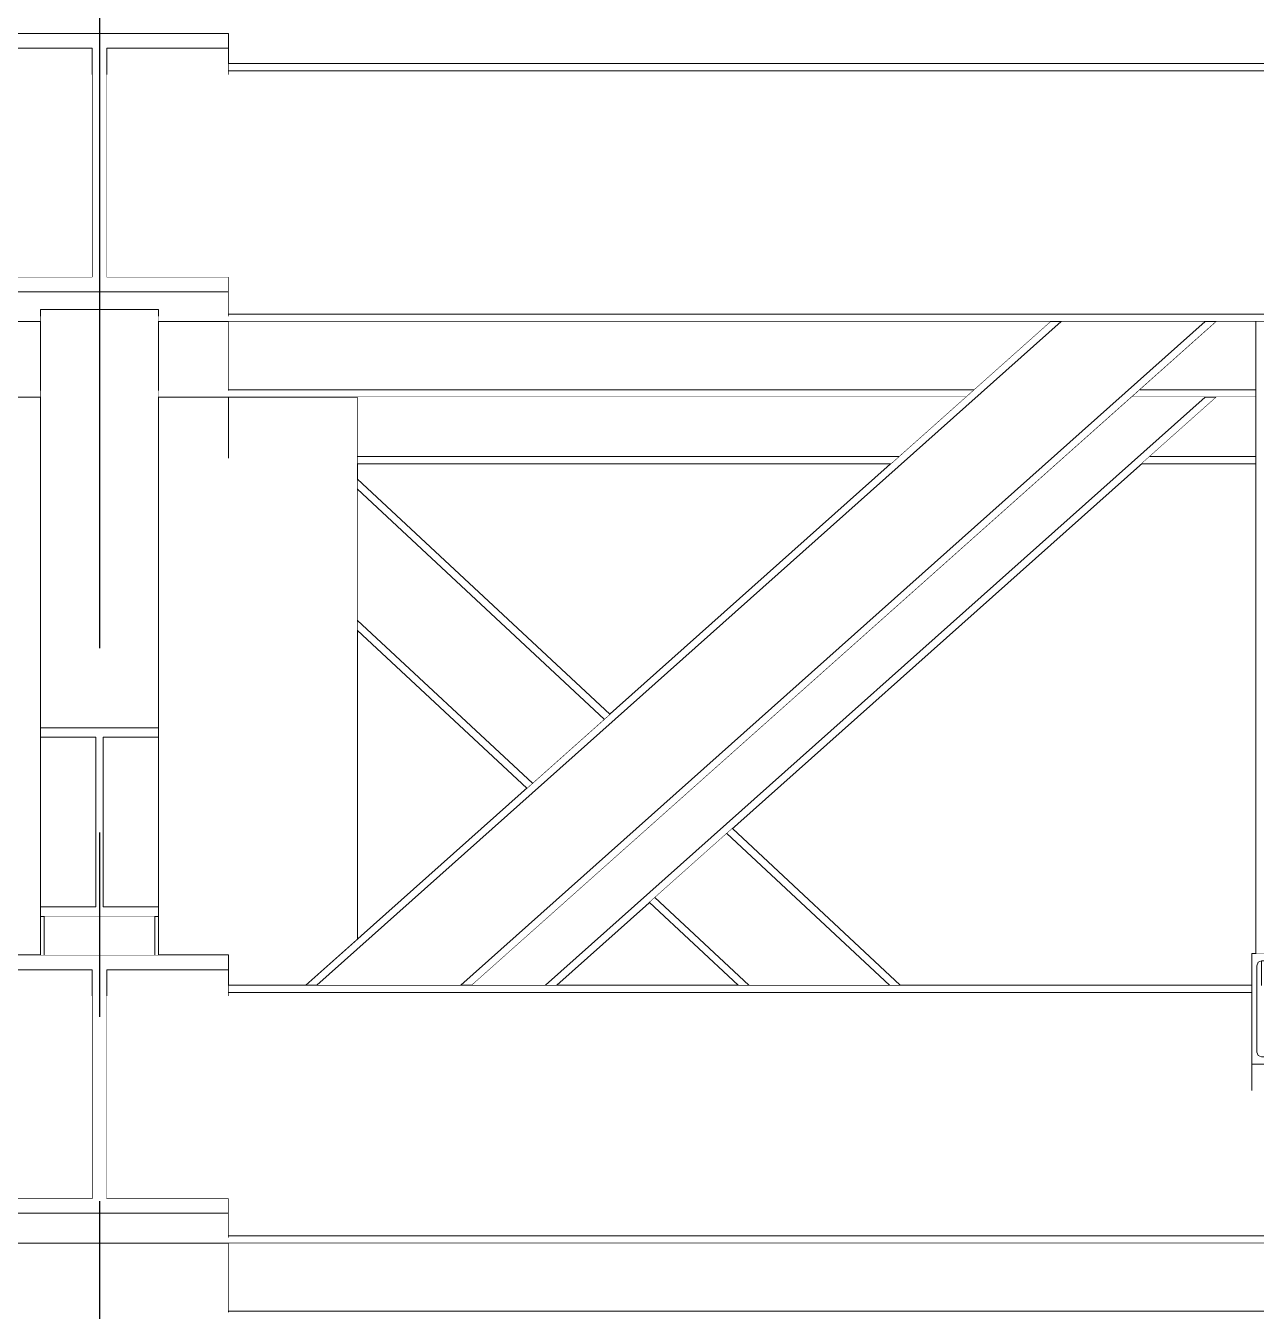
# Model space of a CAD drawing. Extents: x -18489 to 195597, y -1599 to 112111.
# Drawn here: x 8510 to 8676.8, y 28390.8 to 28565.2 of the extents above; entities that cross this region are included whole.
import ezdxf
from ezdxf.xclip import XClip

# ---------------------------------------------------------------- set-up
doc = ezdxf.new("R2010")
doc.units = 0
doc.header["$LTSCALE"] = 100
doc.header["$XCLIPFRAME"] = 2
doc.linetypes.add('188K-SM-07-F10-MECH-CR PIPE-Y2257103$0$X-S-FAB_SL ALL$0$COL-CEN-LIN', pattern=[3.25, 2.5, -0.25, 0.25, -0.25])
doc.linetypes.add('188K-SM-07-F10-MECH-CR PIPE-Y2257103$0$X-S-FAB_SL ALL$0$Wipeout_Contour', pattern=[1, 0, -1])
for name, color, linetype in [('188K-SM-07-F10-MECH-CR PIPE-Y2257103$0$X-S-FAB_SL ALL$0$ASP_1', 1, 'Continuous'), ('188K-SM-07-F10-MECH-CR PIPE-Y2257103$0$X-S-FAB_SL ALL$0$CCL', 15, '188K-SM-07-F10-MECH-CR PIPE-Y2257103$0$X-S-FAB_SL ALL$0$COL-CEN-LIN'), ('188K-SM-07-F10-MECH-CR PIPE-Y2257103$0$X-S-FAB_SL ALL$0$Hattch', 7, 'Continuous'), ('188K-SM-07-F10-MECH-CR PIPE-Y2257103$0$X-S-FAB_SL ALL$0$S-COL', 7, 'Continuous'), ('188K-SM-07-F10-MECH-CR PIPE-Y2257103$0$X-S-FAB_SL ALL$0$S-TRUSS', 7, 'Continuous')]:
    doc.layers.add(name, color=color, linetype=linetype)

# ---------------------------------------------------------------- blocks, each defined once
blk = doc.blocks.new('188K-SM-07-F10-MECH-CR PIPE-Y2257103$0$X-S-FAB_SL ALL$0$剖面元素_216_3', base_point=(23061.26, -8263.06))
at = {"color": 254, "linetype": '188K-SM-07-F10-MECH-CR PIPE-Y2257103$0$X-S-FAB_SL ALL$0$Wipeout_Contour', "lineweight": 0, "ltscale": 289344.483622}
blk.add_wipeout([(31546.26, -6079.02), (31546.26, -6152.52), (31553.29, -6158.78), (31563.76, -6158.78), (31563.76, -6154.69), (31573.26, -6154.69), (31573.26, -6087.3), (31563.76, -6087.3), (31563.76, -6079.02)], dxfattribs=at).dxf.layer = '188K-SM-07-F10-MECH-CR PIPE-Y2257103$0$X-S-FAB_SL ALL$0$Hattch'
at = {"color": 254, "linetype": '188K-SM-07-F10-MECH-CR PIPE-Y2257103$0$X-S-FAB_SL ALL$0$Wipeout_Contour', "lineweight": 0, "ltscale": 289706.397057}
blk.add_wipeout([(31589.26, -6087.3), (31589.26, -6154.69), (31598.76, -6154.69), (31598.76, -6158.78), (31609.24, -6158.78), (31616.26, -6152.52), (31616.26, -6079.02), (31598.76, -6079.02), (31598.76, -6087.3)], dxfattribs=at).dxf.layer = '188K-SM-07-F10-MECH-CR PIPE-Y2257103$0$X-S-FAB_SL ALL$0$Hattch'
at = {"layer": '188K-SM-07-F10-MECH-CR PIPE-Y2257103$0$X-S-FAB_SL ALL$0$S-COL', "color": 8, "lineweight": 0}
blk.add_line((31616.26, -6152.52), (31616.26, -6079.02), dxfattribs=at)
blk = doc.blocks.new('188K-SM-07-F10-MECH-CR PIPE-Y2257103$0$X-S-FAB_SL ALL$0$剖面元素_821_3', base_point=(23061.26, -8263.06))
at = {"layer": '188K-SM-07-F10-MECH-CR PIPE-Y2257103$0$X-S-FAB_SL ALL$0$S-TRUSS', "color": 3, "lineweight": 0}
for p, q in [((31598.76, -6029.71), (31563.76, -6029.71)), ((31580.26, -6062.73), (31563.76, -6062.73)), ((31598.76, -6062.73), (31582.26, -6062.73)), ((31598.76, -6154.69), (31563.76, -6154.69)), ((31580.26, -6187.71), (31563.76, -6187.71)), ((31598.76, -6187.71), (31582.26, -6187.71))]:
    blk.add_line(p, q, dxfattribs=at)
at = {"color": 254, "linetype": '188K-SM-07-F10-MECH-CR PIPE-Y2257103$0$X-S-FAB_SL ALL$0$Wipeout_Contour', "lineweight": 0, "ltscale": 128573.412101}
blk.add_wipeout([(31563.76, -6031.71), (31563.76, -6035.28), (31580.26, -6035.28), (31580.26, -6031.71)], dxfattribs=at).dxf.layer = '188K-SM-07-F10-MECH-CR PIPE-Y2257103$0$X-S-FAB_SL ALL$0$Hattch'
at = {"color": 254, "linetype": '188K-SM-07-F10-MECH-CR PIPE-Y2257103$0$X-S-FAB_SL ALL$0$Wipeout_Contour', "lineweight": 0, "ltscale": 128646.097531}
blk.add_wipeout([(31582.26, -6031.71), (31582.26, -6035.28), (31598.76, -6035.28), (31598.76, -6031.71)], dxfattribs=at).dxf.layer = '188K-SM-07-F10-MECH-CR PIPE-Y2257103$0$X-S-FAB_SL ALL$0$Hattch'
at = {"color": 254, "linetype": '188K-SM-07-F10-MECH-CR PIPE-Y2257103$0$X-S-FAB_SL ALL$0$Wipeout_Contour', "lineweight": 0, "ltscale": 128589.768283}
blk.add_wipeout([(31573.26, -6068.78), (31563.76, -6068.78), (31563.76, -6078.15), (31573.26, -6078.15)], dxfattribs=at).dxf.layer = '188K-SM-07-F10-MECH-CR PIPE-Y2257103$0$X-S-FAB_SL ALL$0$Hattch'
at = {"color": 254, "linetype": '188K-SM-07-F10-MECH-CR PIPE-Y2257103$0$X-S-FAB_SL ALL$0$Wipeout_Contour', "lineweight": 0, "ltscale": 128597.101454}
blk.add_wipeout([(31563.76, -6087.3), (31573.26, -6087.3), (31573.26, -6079.02), (31563.76, -6079.02)], dxfattribs=at).dxf.layer = '188K-SM-07-F10-MECH-CR PIPE-Y2257103$0$X-S-FAB_SL ALL$0$Hattch'
at = {"color": 254, "linetype": '188K-SM-07-F10-MECH-CR PIPE-Y2257103$0$X-S-FAB_SL ALL$0$Wipeout_Contour', "lineweight": 0, "ltscale": 128697.260315}
blk.add_wipeout([(31598.76, -6079.02), (31589.26, -6079.02), (31589.26, -6087.3), (31598.76, -6087.3)], dxfattribs=at).dxf.layer = '188K-SM-07-F10-MECH-CR PIPE-Y2257103$0$X-S-FAB_SL ALL$0$Hattch'
at = {"color": 254, "linetype": '188K-SM-07-F10-MECH-CR PIPE-Y2257103$0$X-S-FAB_SL ALL$0$Wipeout_Contour', "lineweight": 0, "ltscale": 128668.18678}
blk.add_wipeout([(31580.26, -6156.69), (31563.76, -6156.69), (31563.76, -6160.26), (31580.26, -6160.26)], dxfattribs=at).dxf.layer = '188K-SM-07-F10-MECH-CR PIPE-Y2257103$0$X-S-FAB_SL ALL$0$Hattch'
at = {"color": 254, "linetype": '188K-SM-07-F10-MECH-CR PIPE-Y2257103$0$X-S-FAB_SL ALL$0$Wipeout_Contour', "lineweight": 0, "ltscale": 128740.818699}
blk.add_wipeout([(31582.26, -6156.69), (31582.26, -6160.26), (31598.76, -6160.26), (31598.76, -6156.69)], dxfattribs=at).dxf.layer = '188K-SM-07-F10-MECH-CR PIPE-Y2257103$0$X-S-FAB_SL ALL$0$Hattch'
at = {"color": 254, "linetype": '188K-SM-07-F10-MECH-CR PIPE-Y2257103$0$X-S-FAB_SL ALL$0$Wipeout_Contour', "lineweight": 0, "ltscale": 128735.205385}
blk.add_wipeout([(31563.76, -6193.78), (31563.76, -6203.12), (31598.76, -6203.12), (31598.76, -6193.78)], dxfattribs=at).dxf.layer = '188K-SM-07-F10-MECH-CR PIPE-Y2257103$0$X-S-FAB_SL ALL$0$Hattch'
at = {"layer": '188K-SM-07-F10-MECH-CR PIPE-Y2257103$0$X-S-FAB_SL ALL$0$S-TRUSS', "color": 3, "lineweight": 0}
for p, q in [((31598.76, -6029.71), (31598.76, -6031.71)), ((31580.26, -6031.71), (31563.76, -6031.71)), ((31580.26, -6031.71), (31580.26, -6062.73)), ((31582.26, -6031.71), (31582.26, -6062.73)), ((31598.76, -6031.71), (31582.26, -6031.71)), ((31598.76, -6154.69), (31598.76, -6156.69)), ((31580.26, -6156.69), (31563.76, -6156.69)), ((31580.26, -6156.69), (31580.26, -6187.71)), ((31582.26, -6156.69), (31582.26, -6187.71)), ((31598.76, -6156.69), (31582.26, -6156.69))]:
    blk.add_line(p, q, dxfattribs=at)
at = {"layer": '188K-SM-07-F10-MECH-CR PIPE-Y2257103$0$X-S-FAB_SL ALL$0$S-TRUSS', "color": 8, "lineweight": 0}
for p, q in [((31598.76, -6031.71), (31598.76, -6035.28)), ((31598.76, -6079.02), (31598.76, -6087.3)), ((31598.76, -6156.69), (31598.76, -6160.26))]:
    blk.add_line(p, q, dxfattribs=at)
at = {"color": 254, "linetype": '188K-SM-07-F10-MECH-CR PIPE-Y2257103$0$X-S-FAB_SL ALL$0$Wipeout_Contour', "lineweight": 0, "ltscale": 257270.201414}
blk.add_wipeout([(31563.76, -6064.73), (31563.76, -6068.07), (31573.26, -6068.07), (31573.26, -6067.12), (31589.26, -6067.12), (31589.26, -6068.07), (31598.76, -6068.07), (31598.76, -6064.73)], dxfattribs=at).dxf.layer = '188K-SM-07-F10-MECH-CR PIPE-Y2257103$0$X-S-FAB_SL ALL$0$Hattch'
at = {"color": 254, "linetype": '188K-SM-07-F10-MECH-CR PIPE-Y2257103$0$X-S-FAB_SL ALL$0$Wipeout_Contour', "lineweight": 0, "ltscale": 128729.756879}
blk.add_wipeout([(31563.76, -6189.71), (31563.76, -6193.05), (31598.76, -6193.05), (31598.76, -6189.71)], dxfattribs=at).dxf.layer = '188K-SM-07-F10-MECH-CR PIPE-Y2257103$0$X-S-FAB_SL ALL$0$Hattch'
at = {"layer": '188K-SM-07-F10-MECH-CR PIPE-Y2257103$0$X-S-FAB_SL ALL$0$S-TRUSS', "color": 3, "lineweight": 0}
for p, q in [((31598.76, -6062.73), (31598.76, -6064.73)), ((31598.76, -6064.73), (31563.76, -6064.73)), ((31598.76, -6187.71), (31598.76, -6189.71)), ((31598.76, -6189.71), (31563.76, -6189.71))]:
    blk.add_line(p, q, dxfattribs=at)
at = {"layer": '188K-SM-07-F10-MECH-CR PIPE-Y2257103$0$X-S-FAB_SL ALL$0$S-TRUSS', "color": 8, "lineweight": 0}
for p, q in [((31598.76, -6189.71), (31598.76, -6193.05)), ((31598.76, -6193.78), (31598.76, -6203.12))]:
    blk.add_line(p, q, dxfattribs=at)
at = {"color": 254, "linetype": '188K-SM-07-F10-MECH-CR PIPE-Y2257103$0$X-S-FAB_SL ALL$0$Wipeout_Contour', "lineweight": 0, "ltscale": 128689.932854}
blk.add_wipeout([(31589.26, -6078.15), (31598.76, -6078.15), (31598.76, -6068.78), (31589.26, -6068.78)], dxfattribs=at).dxf.layer = '188K-SM-07-F10-MECH-CR PIPE-Y2257103$0$X-S-FAB_SL ALL$0$Hattch'
at = {"layer": '188K-SM-07-F10-MECH-CR PIPE-Y2257103$0$X-S-FAB_SL ALL$0$S-TRUSS', "color": 8, "lineweight": 0}
for p, q in [((31598.76, -6064.73), (31598.76, -6068.07)), ((31598.76, -6068.78), (31598.76, -6078.15))]:
    blk.add_line(p, q, dxfattribs=at)
blk = doc.blocks.new('188K-SM-07-F10-MECH-CR PIPE-Y2257103$0$X-S-FAB_SL ALL$0$剖面元素_822_3', base_point=(23061.26, -8263.06))
at = {"color": 254, "linetype": '188K-SM-07-F10-MECH-CR PIPE-Y2257103$0$X-S-FAB_SL ALL$0$Wipeout_Contour', "lineweight": 0, "ltscale": 128670.298567}
blk.add_wipeout([(31589.26, -6103.41), (31573.26, -6103.41), (31573.26, -6123.86), (31589.26, -6123.86)], dxfattribs=at).dxf.layer = '188K-SM-07-F10-MECH-CR PIPE-Y2257103$0$X-S-FAB_SL ALL$0$Hattch'
at = {"color": 254, "linetype": '188K-SM-07-F10-MECH-CR PIPE-Y2257103$0$X-S-FAB_SL ALL$0$Wipeout_Contour', "lineweight": 0, "ltscale": 128671.149698}
blk.add_wipeout([(31573.26, -6125.14), (31573.26, -6148.18), (31580.76, -6148.18), (31580.76, -6125.14)], dxfattribs=at).dxf.layer = '188K-SM-07-F10-MECH-CR PIPE-Y2257103$0$X-S-FAB_SL ALL$0$Hattch'
at = {"color": 254, "linetype": '188K-SM-07-F10-MECH-CR PIPE-Y2257103$0$X-S-FAB_SL ALL$0$Wipeout_Contour', "lineweight": 0, "ltscale": 128704.525438}
blk.add_wipeout([(31581.76, -6125.14), (31581.76, -6148.18), (31589.26, -6148.18), (31589.26, -6125.14)], dxfattribs=at).dxf.layer = '188K-SM-07-F10-MECH-CR PIPE-Y2257103$0$X-S-FAB_SL ALL$0$Hattch'
at = {"color": 254, "linetype": '188K-SM-07-F10-MECH-CR PIPE-Y2257103$0$X-S-FAB_SL ALL$0$Wipeout_Contour', "lineweight": 0, "ltscale": 128669.176658}
blk.add_wipeout([(31573.26, -6154.69), (31573.76, -6154.69), (31573.76, -6149.46), (31573.26, -6149.46)], dxfattribs=at).dxf.layer = '188K-SM-07-F10-MECH-CR PIPE-Y2257103$0$X-S-FAB_SL ALL$0$Hattch'
at = {"color": 254, "linetype": '188K-SM-07-F10-MECH-CR PIPE-Y2257103$0$X-S-FAB_SL ALL$0$Wipeout_Contour', "lineweight": 0, "ltscale": 128730.032738}
blk.add_wipeout([(31588.76, -6149.46), (31588.76, -6154.69), (31589.26, -6154.69), (31589.26, -6149.46)], dxfattribs=at).dxf.layer = '188K-SM-07-F10-MECH-CR PIPE-Y2257103$0$X-S-FAB_SL ALL$0$Hattch'
at = {"layer": '188K-SM-07-F10-MECH-CR PIPE-Y2257103$0$X-S-FAB_SL ALL$0$S-TRUSS', "color": 3, "lineweight": 0}
for p, q in [((31573.26, -6123.86), (31573.26, -6125.14)), ((31589.26, -6123.86), (31573.26, -6123.86)), ((31580.76, -6125.14), (31573.26, -6125.14)), ((31580.76, -6125.14), (31580.76, -6148.18)), ((31581.76, -6125.14), (31581.76, -6148.18)), ((31589.26, -6125.14), (31581.76, -6125.14)), ((31589.26, -6123.86), (31589.26, -6125.14)), ((31573.26, -6148.18), (31573.26, -6149.46)), ((31580.76, -6148.18), (31573.26, -6148.18)), ((31589.26, -6148.18), (31581.76, -6148.18)), ((31589.26, -6148.18), (31589.26, -6149.46)), ((31589.26, -6149.46), (31573.26, -6149.46))]:
    blk.add_line(p, q, dxfattribs=at)
at = {"layer": '188K-SM-07-F10-MECH-CR PIPE-Y2257103$0$X-S-FAB_SL ALL$0$S-TRUSS', "color": 8, "lineweight": 0}
for p, q in [((31573.26, -6148.18), (31573.26, -6125.14)), ((31589.26, -6148.18), (31589.26, -6125.14)), ((31573.26, -6149.46), (31573.26, -6154.69)), ((31589.26, -6149.46), (31589.26, -6154.69))]:
    blk.add_line(p, q, dxfattribs=at)
at = {"color": 254, "linetype": '188K-SM-07-F10-MECH-CR PIPE-Y2257103$0$X-S-FAB_SL ALL$0$Wipeout_Contour', "lineweight": 0, "ltscale": 128648.790601}
blk.add_wipeout([(31573.26, -6067.12), (31573.26, -6103.41), (31589.26, -6103.41), (31589.26, -6067.12)], dxfattribs=at).dxf.layer = '188K-SM-07-F10-MECH-CR PIPE-Y2257103$0$X-S-FAB_SL ALL$0$Hattch'
at = {"layer": '188K-SM-07-F10-MECH-CR PIPE-Y2257103$0$X-S-FAB_SL ALL$0$S-TRUSS', "color": 8, "lineweight": 0}
for p, q in [((31589.26, -6067.12), (31573.26, -6067.12)), ((31573.26, -6103.41), (31573.26, -6067.12)), ((31589.26, -6103.41), (31589.26, -6067.12)), ((31573.26, -6123.86), (31573.26, -6103.41)), ((31589.26, -6123.86), (31589.26, -6103.41))]:
    blk.add_line(p, q, dxfattribs=at)
blk = doc.blocks.new('188K-SM-07-F10-MECH-CR PIPE-Y2257103$0$X-S-FAB_SL ALL$0$剖面元素_913_3', base_point=(23061.26, -8263.06))
at = {"color": 254, "linetype": '188K-SM-07-F10-MECH-CR PIPE-Y2257103$0$X-S-FAB_SL ALL$0$Wipeout_Contour', "lineweight": 0, "ltscale": 259714.797964}
blk.add_wipeout([(31598.76, -6033.78), (31598.76, -6034.78), (32001.01, -6034.78), (32001.01, -6034.09), (32000.93, -6033.88), (32000.71, -6033.79), (31995.06, -6033.79), (31995.06, -6033.78)], dxfattribs=at).dxf.layer = '188K-SM-07-F10-MECH-CR PIPE-Y2257103$0$X-S-FAB_SL ALL$0$Hattch'
at = {"color": 254, "linetype": '188K-SM-07-F10-MECH-CR PIPE-Y2257103$0$X-S-FAB_SL ALL$0$Wipeout_Contour', "lineweight": 0, "ltscale": 260760.8368}
blk.add_wipeout([(31581.26, -6193.78), (32421.26, -6193.78), (32421.26, -6193.05), (32403.76, -6193.05), (32403.76, -6192.78), (31598.76, -6192.78), (31598.76, -6193.05), (31581.26, -6193.05)], dxfattribs=at).dxf.layer = '188K-SM-07-F10-MECH-CR PIPE-Y2257103$0$X-S-FAB_SL ALL$0$Hattch'
at = {"layer": '188K-SM-07-F10-MECH-CR PIPE-Y2257103$0$X-S-FAB_SL ALL$0$S-TRUSS', "color": 8, "lineweight": 0}
for p, q in [((31995.06, -6033.78), (31598.76, -6033.78)), ((31581.26, -6193.78), (32421.26, -6193.78))]:
    blk.add_line(p, q, dxfattribs=at)
at = {"color": 254, "linetype": '188K-SM-07-F10-MECH-CR PIPE-Y2257103$0$X-S-FAB_SL ALL$0$Wipeout_Contour', "lineweight": 0, "ltscale": 781638.317858}
blk.add_wipeout([(31582.26, -6035.28), (31582.26, -6062.73), (31598.76, -6062.73), (31598.76, -6067.78), (32403.76, -6067.78), (32403.76, -6062.73), (32420.26, -6062.73), (32420.26, -6035.28), (32403.76, -6035.28), (32403.76, -6034.78), (32001.51, -6034.78), (32001.51, -6053.35), (32001.6, -6053.56), (32001.81, -6053.65), (32007.46, -6053.65), (32007.46, -6058.04), (31995.06, -6058.04), (31995.06, -6053.65), (32000.71, -6053.65), (32000.93, -6053.56), (32001.01, -6053.35), (32001.01, -6034.78), (31598.76, -6034.78), (31598.76, -6035.28)], dxfattribs=at).dxf.layer = '188K-SM-07-F10-MECH-CR PIPE-Y2257103$0$X-S-FAB_SL ALL$0$Hattch'
at = {"color": 254, "linetype": '188K-SM-07-F10-MECH-CR PIPE-Y2257103$0$X-S-FAB_SL ALL$0$Wipeout_Contour', "lineweight": 0, "ltscale": 1042893.636331087}
blk.add_wipeout([(31582.26, -6160.26), (31582.26, -6187.71), (31598.76, -6187.71), (31598.76, -6192.78), (32403.76, -6192.78), (32403.76, -6187.71), (32420.26, -6187.71), (32420.26, -6160.26), (32403.76, -6160.26), (32403.76, -6159.78), (32258.16, -6159.78), (32258.16, -6167.85), (32258.35, -6168.31), (32258.81, -6168.5), (32264.36, -6168.5), (32264.82, -6168.69), (32265.01, -6169.15), (32265.01, -6173.08), (32257.51, -6173.08), (32257.51, -6159.78), (31738.16, -6159.78), (31738.16, -6167.85), (31738.35, -6168.31), (31738.81, -6168.5), (31744.36, -6168.5), (31744.82, -6168.69), (31745.01, -6169.15), (31745.01, -6173.08), (31737.51, -6173.08), (31737.51, -6159.78), (31598.76, -6159.78), (31598.76, -6160.26)], dxfattribs=at).dxf.layer = '188K-SM-07-F10-MECH-CR PIPE-Y2257103$0$X-S-FAB_SL ALL$0$Hattch'
at = {"layer": '188K-SM-07-F10-MECH-CR PIPE-Y2257103$0$X-S-FAB_SL ALL$0$S-TRUSS', "color": 8, "lineweight": 0}
for p, q in [((32001.01, -6034.78), (31598.76, -6034.78)), ((31598.76, -6192.78), (32403.76, -6192.78))]:
    blk.add_line(p, q, dxfattribs=at)
at = {"color": 254, "linetype": '188K-SM-07-F10-MECH-CR PIPE-Y2257103$0$X-S-FAB_SL ALL$0$Wipeout_Contour', "lineweight": 0, "ltscale": 260572.674094}
blk.add_wipeout([(31589.26, -6068.78), (32413.26, -6068.78), (32413.26, -6068.07), (32403.76, -6068.07), (32403.76, -6067.78), (31598.76, -6067.78), (31598.76, -6068.07), (31589.26, -6068.07)], dxfattribs=at).dxf.layer = '188K-SM-07-F10-MECH-CR PIPE-Y2257103$0$X-S-FAB_SL ALL$0$Hattch'
at = {"color": 254, "linetype": '188K-SM-07-F10-MECH-CR PIPE-Y2257103$0$X-S-FAB_SL ALL$0$Wipeout_Contour', "lineweight": 0, "ltscale": 129046.220179}
blk.add_wipeout([(31598.76, -6158.78), (31598.76, -6159.78), (31737.51, -6159.78), (31737.51, -6158.78)], dxfattribs=at).dxf.layer = '188K-SM-07-F10-MECH-CR PIPE-Y2257103$0$X-S-FAB_SL ALL$0$Hattch'
at = {"layer": '188K-SM-07-F10-MECH-CR PIPE-Y2257103$0$X-S-FAB_SL ALL$0$S-TRUSS', "color": 8, "lineweight": 0}
for p, q in [((32403.76, -6067.78), (31598.76, -6067.78)), ((31710.15, -6068.78), (31589.26, -6068.78)), ((31731.18, -6068.78), (31711.65, -6068.78)), ((32269.84, -6068.78), (31732.69, -6068.78)), ((31598.76, -6158.78), (31609.24, -6158.78)), ((31598.76, -6159.78), (31737.51, -6159.78)), ((31610.74, -6158.78), (31630.27, -6158.78)), ((31631.77, -6158.78), (31737.51, -6158.78))]:
    blk.add_line(p, q, dxfattribs=at)
blk = doc.blocks.new('188K-SM-07-F10-MECH-CR PIPE-Y2257103$0$X-S-FAB_SL ALL$0$剖面元素_915_3', base_point=(23061.26, -8263.06))
at = {"color": 254, "linetype": '188K-SM-07-F10-MECH-CR PIPE-Y2257103$0$X-S-FAB_SL ALL$0$Wipeout_Contour', "lineweight": 0, "ltscale": 128981.550376}
blk.add_wipeout([(31710.15, -6068.78), (31609.24, -6158.78), (31610.74, -6158.78), (31711.65, -6068.78)], dxfattribs=at).dxf.layer = '188K-SM-07-F10-MECH-CR PIPE-Y2257103$0$X-S-FAB_SL ALL$0$Hattch'
at = {"color": 254, "linetype": '188K-SM-07-F10-MECH-CR PIPE-Y2257103$0$X-S-FAB_SL ALL$0$Wipeout_Contour', "lineweight": 0, "ltscale": 129064.158742}
blk.add_wipeout([(31731.18, -6068.78), (31630.27, -6158.78), (31631.77, -6158.78), (31732.69, -6068.78)], dxfattribs=at).dxf.layer = '188K-SM-07-F10-MECH-CR PIPE-Y2257103$0$X-S-FAB_SL ALL$0$Hattch'
at = {"color": 254, "linetype": '188K-SM-07-F10-MECH-CR PIPE-Y2257103$0$X-S-FAB_SL ALL$0$Wipeout_Contour', "lineweight": 0, "ltscale": 129022.854705}
blk.add_wipeout([(31711.65, -6068.78), (31610.74, -6158.78), (31630.27, -6158.78), (31731.18, -6068.78)], dxfattribs=at).dxf.layer = '188K-SM-07-F10-MECH-CR PIPE-Y2257103$0$X-S-FAB_SL ALL$0$Hattch'
at = {"layer": '188K-SM-07-F10-MECH-CR PIPE-Y2257103$0$X-S-FAB_SL ALL$0$S-TRUSS', "color": 8, "lineweight": 0}
for p, q in [((31609.24, -6158.78), (31710.15, -6068.78)), ((31610.74, -6158.78), (31711.65, -6068.78)), ((31630.27, -6158.78), (31731.18, -6068.78)), ((31631.77, -6158.78), (31732.69, -6068.78)), ((31710.15, -6068.78), (31711.65, -6068.78)), ((31731.18, -6068.78), (31732.69, -6068.78)), ((31609.24, -6158.78), (31610.74, -6158.78)), ((31630.27, -6158.78), (31631.77, -6158.78))]:
    blk.add_line(p, q, dxfattribs=at)
blk = doc.blocks.new('188K-SM-07-F10-MECH-CR PIPE-Y2257103$0$X-S-FAB_SL ALL$0$剖面元素_916_3', base_point=(23061.26, -8263.06))
at = {"color": 254, "linetype": '188K-SM-07-F10-MECH-CR PIPE-Y2257103$0$X-S-FAB_SL ALL$0$Wipeout_Contour', "lineweight": 0, "ltscale": 128917.243876}
blk.add_wipeout([(31598.76, -6068.78), (31598.76, -6078.02), (31699.79, -6078.02), (31710.15, -6068.78)], dxfattribs=at).dxf.layer = '188K-SM-07-F10-MECH-CR PIPE-Y2257103$0$X-S-FAB_SL ALL$0$Hattch'
at = {"color": 254, "linetype": '188K-SM-07-F10-MECH-CR PIPE-Y2257103$0$X-S-FAB_SL ALL$0$Wipeout_Contour', "lineweight": 0, "ltscale": 129234.286137}
blk.add_wipeout([(31722.33, -6078.02), (31738.01, -6078.02), (31738.01, -6068.78), (31732.69, -6068.78)], dxfattribs=at).dxf.layer = '188K-SM-07-F10-MECH-CR PIPE-Y2257103$0$X-S-FAB_SL ALL$0$Hattch'
at = {"color": 254, "linetype": '188K-SM-07-F10-MECH-CR PIPE-Y2257103$0$X-S-FAB_SL ALL$0$Wipeout_Contour', "lineweight": 0, "ltscale": 163375.066688}
blk.add_wipeout([(31598.76, -6193.78), (31598.76, -6203.02), (32403.76, -6203.02), (32403.76, -6197.48), (32403.76, -6193.78)], dxfattribs=at).dxf.layer = '188K-SM-07-F10-MECH-CR PIPE-Y2257103$0$X-S-FAB_SL ALL$0$Hattch'
at = {"layer": '188K-SM-07-F10-MECH-CR PIPE-Y2257103$0$X-S-FAB_SL ALL$0$S-TRUSS', "color": 8, "lineweight": 0}
blk.add_line((31598.76, -6203.02), (32403.76, -6203.02), dxfattribs=at)
at = {"color": 254, "linetype": '188K-SM-07-F10-MECH-CR PIPE-Y2257103$0$X-S-FAB_SL ALL$0$Wipeout_Contour', "lineweight": 0, "ltscale": 193247.823723}
blk.add_wipeout([(31589.26, -6078.15), (31589.26, -6079.02), (31698.67, -6079.02), (31699.79, -6078.02), (31598.76, -6078.02), (31598.76, -6078.15)], dxfattribs=at).dxf.layer = '188K-SM-07-F10-MECH-CR PIPE-Y2257103$0$X-S-FAB_SL ALL$0$Hattch'
at = {"color": 254, "linetype": '188K-SM-07-F10-MECH-CR PIPE-Y2257103$0$X-S-FAB_SL ALL$0$Wipeout_Contour', "lineweight": 0, "ltscale": 129227.443506}
blk.add_wipeout([(31721.21, -6079.02), (31738.01, -6079.02), (31738.01, -6078.02), (31722.33, -6078.02)], dxfattribs=at).dxf.layer = '188K-SM-07-F10-MECH-CR PIPE-Y2257103$0$X-S-FAB_SL ALL$0$Hattch'
at = {"layer": '188K-SM-07-F10-MECH-CR PIPE-Y2257103$0$X-S-FAB_SL ALL$0$S-TRUSS', "color": 8, "lineweight": 0}
for p, q in [((31699.79, -6078.02), (31598.76, -6078.02)), ((31738.01, -6078.02), (31722.33, -6078.02)), ((31698.67, -6079.02), (31589.26, -6079.02)), ((31731.18, -6079.02), (31721.21, -6079.02)), ((31738.01, -6079.02), (31732.69, -6079.02))]:
    blk.add_line(p, q, dxfattribs=at)
blk = doc.blocks.new('188K-SM-07-F10-MECH-CR PIPE-Y2257103$0$X-S-FAB_SL ALL$0$剖面元素_918_3', base_point=(23061.26, -8263.06))
at = {"color": 254, "linetype": '188K-SM-07-F10-MECH-CR PIPE-Y2257103$0$X-S-FAB_SL ALL$0$Wipeout_Contour', "lineweight": 0, "ltscale": 129090.545897}
blk.add_wipeout([(31731.18, -6079.02), (31641.75, -6158.78), (31643.25, -6158.78), (31732.69, -6079.02)], dxfattribs=at).dxf.layer = '188K-SM-07-F10-MECH-CR PIPE-Y2257103$0$X-S-FAB_SL ALL$0$Hattch'
at = {"color": 254, "linetype": '188K-SM-07-F10-MECH-CR PIPE-Y2257103$0$X-S-FAB_SL ALL$0$Wipeout_Contour', "lineweight": 0, "ltscale": 129068.002206}
blk.add_wipeout([(31721.21, -6079.02), (31631.77, -6158.78), (31641.75, -6158.78), (31731.18, -6079.02)], dxfattribs=at).dxf.layer = '188K-SM-07-F10-MECH-CR PIPE-Y2257103$0$X-S-FAB_SL ALL$0$Hattch'
at = {"layer": '188K-SM-07-F10-MECH-CR PIPE-Y2257103$0$X-S-FAB_SL ALL$0$S-TRUSS', "color": 8, "lineweight": 0}
for p, q in [((31641.75, -6158.78), (31731.18, -6079.02)), ((31643.25, -6158.78), (31732.69, -6079.02)), ((31731.18, -6079.02), (31732.69, -6079.02))]:
    blk.add_line(p, q, dxfattribs=at)
blk = doc.blocks.new('188K-SM-07-F10-MECH-CR PIPE-Y2257103$0$X-S-FAB_SL ALL$0$剖面元素_919_3', base_point=(23061.26, -8263.06))
at = {"color": 254, "linetype": '188K-SM-07-F10-MECH-CR PIPE-Y2257103$0$X-S-FAB_SL ALL$0$Wipeout_Contour', "lineweight": 0, "ltscale": 761838.558871}
blk.add_wipeout([(30742.26, -6035.28), (30742.26, -6062.73), (30758.76, -6062.73), (30758.76, -6067.78), (31563.76, -6067.78), (31563.76, -6062.73), (31580.26, -6062.73), (31580.26, -6035.28), (31563.76, -6035.28), (31563.76, -6034.78), (31161.51, -6034.78), (31161.51, -6053.35), (31161.6, -6053.56), (31161.81, -6053.65), (31167.46, -6053.65), (31167.46, -6058.04), (31155.06, -6058.04), (31155.06, -6053.65), (31160.71, -6053.65), (31160.93, -6053.56), (31161.01, -6053.35), (31161.01, -6034.78), (30758.76, -6034.78), (30758.76, -6035.28)], dxfattribs=at).dxf.layer = '188K-SM-07-F10-MECH-CR PIPE-Y2257103$0$X-S-FAB_SL ALL$0$Hattch'
at = {"color": 254, "linetype": '188K-SM-07-F10-MECH-CR PIPE-Y2257103$0$X-S-FAB_SL ALL$0$Wipeout_Contour', "lineweight": 0, "ltscale": 254166.514569}
blk.add_wipeout([(30741.26, -6193.78), (31581.26, -6193.78), (31581.26, -6193.05), (31563.76, -6193.05), (31563.76, -6192.78), (30758.76, -6192.78), (30758.76, -6193.05), (30741.26, -6193.05)], dxfattribs=at).dxf.layer = '188K-SM-07-F10-MECH-CR PIPE-Y2257103$0$X-S-FAB_SL ALL$0$Hattch'
at = {"layer": '188K-SM-07-F10-MECH-CR PIPE-Y2257103$0$X-S-FAB_SL ALL$0$S-TRUSS', "color": 8, "lineweight": 0}
for p, q in [((31581.26, -6193.78), (31581.26, -6193.05)), ((30741.26, -6193.78), (31581.26, -6193.78))]:
    blk.add_line(p, q, dxfattribs=at)
at = {"color": 254, "linetype": '188K-SM-07-F10-MECH-CR PIPE-Y2257103$0$X-S-FAB_SL ALL$0$Wipeout_Contour', "lineweight": 0, "ltscale": 253973.464068}
blk.add_wipeout([(30749.26, -6068.78), (31573.26, -6068.78), (31573.26, -6068.07), (31563.76, -6068.07), (31563.76, -6067.78), (30758.76, -6067.78), (30758.76, -6068.07), (30749.26, -6068.07)], dxfattribs=at).dxf.layer = '188K-SM-07-F10-MECH-CR PIPE-Y2257103$0$X-S-FAB_SL ALL$0$Hattch'
at = {"color": 254, "linetype": '188K-SM-07-F10-MECH-CR PIPE-Y2257103$0$X-S-FAB_SL ALL$0$Wipeout_Contour', "lineweight": 0, "ltscale": 1016512.658620444}
blk.add_wipeout([(30742.26, -6160.26), (30742.26, -6187.71), (30758.76, -6187.71), (30758.76, -6192.78), (31563.76, -6192.78), (31563.76, -6187.71), (31580.26, -6187.71), (31580.26, -6160.26), (31563.76, -6160.26), (31563.76, -6159.78), (31418.16, -6159.78), (31418.16, -6167.85), (31418.35, -6168.31), (31418.81, -6168.5), (31424.36, -6168.5), (31424.82, -6168.69), (31425.01, -6169.15), (31425.01, -6173.08), (31417.51, -6173.08), (31417.51, -6159.78), (30898.16, -6159.78), (30898.16, -6167.85), (30898.35, -6168.31), (30898.81, -6168.5), (30904.36, -6168.5), (30904.82, -6168.69), (30905.01, -6169.15), (30905.01, -6173.08), (30897.51, -6173.08), (30897.51, -6159.78), (30758.76, -6159.78), (30758.76, -6160.26)], dxfattribs=at).dxf.layer = '188K-SM-07-F10-MECH-CR PIPE-Y2257103$0$X-S-FAB_SL ALL$0$Hattch'
at = {"layer": '188K-SM-07-F10-MECH-CR PIPE-Y2257103$0$X-S-FAB_SL ALL$0$S-TRUSS', "color": 8, "lineweight": 0}
blk.add_line((31573.26, -6068.78), (31452.38, -6068.78), dxfattribs=at)
blk = doc.blocks.new('188K-SM-07-F10-MECH-CR PIPE-Y2257103$0$X-S-FAB_SL ALL$0$剖面元素_922_3', base_point=(23061.26, -8263.06))
at = {"color": 254, "linetype": '188K-SM-07-F10-MECH-CR PIPE-Y2257103$0$X-S-FAB_SL ALL$0$Wipeout_Contour', "lineweight": 0, "ltscale": 192682.653606}
blk.add_wipeout([(31462.74, -6078.02), (31463.86, -6079.02), (31573.26, -6079.02), (31573.26, -6078.15), (31563.76, -6078.15), (31563.76, -6078.02)], dxfattribs=at).dxf.layer = '188K-SM-07-F10-MECH-CR PIPE-Y2257103$0$X-S-FAB_SL ALL$0$Hattch'
at = {"layer": '188K-SM-07-F10-MECH-CR PIPE-Y2257103$0$X-S-FAB_SL ALL$0$S-TRUSS', "color": 8, "lineweight": 0}
blk.add_line((31573.26, -6079.02), (31463.86, -6079.02), dxfattribs=at)
blk = doc.blocks.new('188K-SM-07-F10-MECH-CR PIPE-Y2257103$0$X-S-FAB_SL ALL$0$剖面元素_1527_3', base_point=(23061.26, -8263.06))
at = {"color": 254, "linetype": '188K-SM-07-F10-MECH-CR PIPE-Y2257103$0$X-S-FAB_SL ALL$0$Wipeout_Contour', "lineweight": 0, "ltscale": 129345.921442}
blk.add_wipeout([(31744.82, -6155.3), (31744.82, -6158.78), (31745.01, -6158.78), (31745.01, -6154.84)], dxfattribs=at).dxf.layer = '188K-SM-07-F10-MECH-CR PIPE-Y2257103$0$X-S-FAB_SL ALL$0$Hattch'
at = {"color": 254, "linetype": '188K-SM-07-F10-MECH-CR PIPE-Y2257103$0$X-S-FAB_SL ALL$0$Wipeout_Contour', "lineweight": 0, "ltscale": 129321.279765}
blk.add_wipeout([(31738.35, -6155.68), (31738.35, -6159.03), (31738.81, -6158.84), (31738.81, -6155.49)], dxfattribs=at).dxf.layer = '188K-SM-07-F10-MECH-CR PIPE-Y2257103$0$X-S-FAB_SL ALL$0$Hattch'
at = {"color": 254, "linetype": '188K-SM-07-F10-MECH-CR PIPE-Y2257103$0$X-S-FAB_SL ALL$0$Wipeout_Contour', "lineweight": 0, "ltscale": 129342.502233}
blk.add_wipeout([(31737.51, -6169.5), (31737.51, -6173.08), (31745.01, -6173.08), (31745.01, -6169.5)], dxfattribs=at).dxf.layer = '188K-SM-07-F10-MECH-CR PIPE-Y2257103$0$X-S-FAB_SL ALL$0$Hattch'
at = {"layer": '188K-SM-07-F10-MECH-CR PIPE-Y2257103$0$X-S-FAB_SL ALL$0$S-TRUSS', "color": 8, "lineweight": 0}
for p, q in [((31737.51, -6169.5), (31737.51, -6173.08)), ((31745.01, -6169.5), (31745.01, -6173.08))]:
    blk.add_line(p, q, dxfattribs=at)
at = {"layer": '188K-SM-07-F10-MECH-CR PIPE-Y2257103$0$X-S-FAB_SL ALL$0$S-TRUSS', "color": 2, "lineweight": 0}
blk.add_line((31745.01, -6169.5), (31737.51, -6169.5), dxfattribs=at)
at = {"layer": '188K-SM-07-F10-MECH-CR PIPE-Y2257103$0$X-S-FAB_SL ALL$0$S-TRUSS', "color": 2, "lineweight": 0, "flags": 128}
for points in [[(31738.35, -6168.31), (31738.81, -6168.5), (31744.36, -6168.5), (31744.82, -6168.69)], [(31744.82, -6168.69), (31745.01, -6169.15), (31745.01, -6169.5)]]:
    blk.add_lwpolyline(points, dxfattribs=at)
at = {"color": 254, "linetype": '188K-SM-07-F10-MECH-CR PIPE-Y2257103$0$X-S-FAB_SL ALL$0$Wipeout_Contour', "lineweight": 0, "ltscale": 129320.251291}
blk.add_wipeout([(31738.35, -6155.68), (31738.16, -6156.14), (31738.16, -6159.49), (31738.35, -6159.03)], dxfattribs=at).dxf.layer = '188K-SM-07-F10-MECH-CR PIPE-Y2257103$0$X-S-FAB_SL ALL$0$Hattch'
at = {"color": 254, "linetype": '188K-SM-07-F10-MECH-CR PIPE-Y2257103$0$X-S-FAB_SL ALL$0$Wipeout_Contour', "lineweight": 0, "ltscale": 161681.464658}
blk.add_wipeout([(31744.36, -6155.49), (31744.36, -6158.84), (31744.51, -6158.78), (31744.82, -6158.78), (31744.82, -6155.3)], dxfattribs=at).dxf.layer = '188K-SM-07-F10-MECH-CR PIPE-Y2257103$0$X-S-FAB_SL ALL$0$Hattch'
at = {"layer": '188K-SM-07-F10-MECH-CR PIPE-Y2257103$0$X-S-FAB_SL ALL$0$S-TRUSS', "color": 2, "lineweight": 0}
for p, q in [((31737.51, -6154.49), (31737.51, -6169.5)), ((31745.01, -6154.49), (31737.51, -6154.49))]:
    blk.add_line(p, q, dxfattribs=at)
at = {"color": 254, "linetype": '188K-SM-07-F10-MECH-CR PIPE-Y2257103$0$X-S-FAB_SL ALL$0$Wipeout_Contour', "lineweight": 0, "ltscale": 129333.006536}
blk.add_wipeout([(31738.81, -6155.49), (31738.81, -6158.84), (31744.36, -6158.84), (31744.36, -6155.49)], dxfattribs=at).dxf.layer = '188K-SM-07-F10-MECH-CR PIPE-Y2257103$0$X-S-FAB_SL ALL$0$Hattch'
at = {"layer": '188K-SM-07-F10-MECH-CR PIPE-Y2257103$0$X-S-FAB_SL ALL$0$S-TRUSS', "color": 8, "lineweight": 0}
for p, q in [((31745.01, -6154.84), (31745.01, -6158.78)), ((31738.81, -6155.49), (31738.81, -6158.84)), ((31744.36, -6155.49), (31744.36, -6158.84))]:
    blk.add_line(p, q, dxfattribs=at)
at = {"layer": '188K-SM-07-F10-MECH-CR PIPE-Y2257103$0$X-S-FAB_SL ALL$0$S-TRUSS', "color": 2, "lineweight": 0, "flags": 128}
for points in [[(31745.01, -6154.49), (31745.01, -6154.84), (31744.82, -6155.3)], [(31738.35, -6155.68), (31738.16, -6156.14), (31738.16, -6167.85), (31738.35, -6168.31)], [(31744.82, -6155.3), (31744.36, -6155.49), (31738.81, -6155.49), (31738.35, -6155.68)]]:
    blk.add_lwpolyline(points, dxfattribs=at)
blk = doc.blocks.new('188K-SM-07-F10-MECH-CR PIPE-Y2257103$0$X-S-FAB_SL ALL$0$剖面元素_1696_3', base_point=(23061.26, -8263.06))
at = {"color": 254, "linetype": '188K-SM-07-F10-MECH-CR PIPE-Y2257103$0$X-S-FAB_SL ALL$0$Wipeout_Contour', "lineweight": 0, "ltscale": 128868.814772}
blk.add_wipeout([(31650.44, -6122.04), (31616.26, -6090.16), (31616.26, -6091.52), (31649.69, -6122.7)], dxfattribs=at).dxf.layer = '188K-SM-07-F10-MECH-CR PIPE-Y2257103$0$X-S-FAB_SL ALL$0$Hattch'
at = {"color": 254, "linetype": '188K-SM-07-F10-MECH-CR PIPE-Y2257103$0$X-S-FAB_SL ALL$0$Wipeout_Contour', "lineweight": 0, "ltscale": 129076.186464}
blk.add_wipeout([(31667.06, -6137.55), (31666.31, -6138.21), (31688.36, -6158.78), (31689.83, -6158.78)], dxfattribs=at).dxf.layer = '188K-SM-07-F10-MECH-CR PIPE-Y2257103$0$X-S-FAB_SL ALL$0$Hattch'
at = {"color": 254, "linetype": '188K-SM-07-F10-MECH-CR PIPE-Y2257103$0$X-S-FAB_SL ALL$0$Wipeout_Contour', "lineweight": 0, "ltscale": 128864.223305}
blk.add_wipeout([(31616.26, -6091.52), (31616.26, -6109.3), (31639.95, -6131.39), (31649.69, -6122.7)], dxfattribs=at).dxf.layer = '188K-SM-07-F10-MECH-CR PIPE-Y2257103$0$X-S-FAB_SL ALL$0$Hattch'
at = {"color": 254, "linetype": '188K-SM-07-F10-MECH-CR PIPE-Y2257103$0$X-S-FAB_SL ALL$0$Wipeout_Contour', "lineweight": 0, "ltscale": 129047.854119}
blk.add_wipeout([(31666.31, -6138.21), (31656.57, -6146.9), (31669.3, -6158.78), (31688.36, -6158.78)], dxfattribs=at).dxf.layer = '188K-SM-07-F10-MECH-CR PIPE-Y2257103$0$X-S-FAB_SL ALL$0$Hattch'
at = {"color": 254, "linetype": '188K-SM-07-F10-MECH-CR PIPE-Y2257103$0$X-S-FAB_SL ALL$0$Wipeout_Contour', "lineweight": 0, "ltscale": 128859.036253}
blk.add_wipeout([(31639.95, -6131.39), (31616.26, -6109.3), (31616.26, -6110.67), (31639.2, -6132.06)], dxfattribs=at).dxf.layer = '188K-SM-07-F10-MECH-CR PIPE-Y2257103$0$X-S-FAB_SL ALL$0$Hattch'
at = {"color": 254, "linetype": '188K-SM-07-F10-MECH-CR PIPE-Y2257103$0$X-S-FAB_SL ALL$0$Wipeout_Contour', "lineweight": 0, "ltscale": 129018.884338}
blk.add_wipeout([(31656.57, -6146.9), (31655.82, -6147.57), (31667.84, -6158.78), (31669.3, -6158.78)], dxfattribs=at).dxf.layer = '188K-SM-07-F10-MECH-CR PIPE-Y2257103$0$X-S-FAB_SL ALL$0$Hattch'
at = {"layer": '188K-SM-07-F10-MECH-CR PIPE-Y2257103$0$X-S-FAB_SL ALL$0$S-TRUSS', "color": 8, "lineweight": 0}
for p, q in [((31650.44, -6122.04), (31616.26, -6090.16)), ((31649.69, -6122.7), (31616.26, -6091.52)), ((31639.95, -6131.39), (31616.26, -6109.3)), ((31639.2, -6132.06), (31616.26, -6110.67)), ((31689.83, -6158.78), (31667.06, -6137.55)), ((31688.36, -6158.78), (31666.31, -6138.21)), ((31667.84, -6158.78), (31655.82, -6147.57)), ((31669.3, -6158.78), (31656.57, -6146.9))]:
    blk.add_line(p, q, dxfattribs=at)
blk = doc.blocks.new('188K-SM-07-F10-MECH-CR PIPE-Y2257103$0$X-S-FAB_SL ALL$0$剖面元素_1697_3', base_point=(23061.26, -8263.06))
at = {"color": 254, "linetype": '188K-SM-07-F10-MECH-CR PIPE-Y2257103$0$X-S-FAB_SL ALL$0$Wipeout_Contour', "lineweight": 0, "ltscale": 128937.66835}
blk.add_wipeout([(31616.26, -6079.02), (31616.26, -6087.06), (31689.65, -6087.06), (31698.67, -6079.02)], dxfattribs=at).dxf.layer = '188K-SM-07-F10-MECH-CR PIPE-Y2257103$0$X-S-FAB_SL ALL$0$Hattch'
at = {"color": 254, "linetype": '188K-SM-07-F10-MECH-CR PIPE-Y2257103$0$X-S-FAB_SL ALL$0$Wipeout_Contour', "lineweight": 0, "ltscale": 129242.887597}
blk.add_wipeout([(31732.69, -6079.02), (31723.67, -6087.06), (31738.01, -6087.06), (31738.01, -6079.02)], dxfattribs=at).dxf.layer = '188K-SM-07-F10-MECH-CR PIPE-Y2257103$0$X-S-FAB_SL ALL$0$Hattch'
at = {"color": 254, "linetype": '188K-SM-07-F10-MECH-CR PIPE-Y2257103$0$X-S-FAB_SL ALL$0$Wipeout_Contour', "lineweight": 0, "ltscale": 128931.030613}
blk.add_wipeout([(31616.26, -6087.06), (31616.26, -6088.06), (31688.53, -6088.06), (31689.65, -6087.06)], dxfattribs=at).dxf.layer = '188K-SM-07-F10-MECH-CR PIPE-Y2257103$0$X-S-FAB_SL ALL$0$Hattch'
at = {"color": 254, "linetype": '188K-SM-07-F10-MECH-CR PIPE-Y2257103$0$X-S-FAB_SL ALL$0$Wipeout_Contour', "lineweight": 0, "ltscale": 129236.880187}
blk.add_wipeout([(31723.67, -6087.06), (31722.54, -6088.06), (31738.01, -6088.06), (31738.01, -6087.06)], dxfattribs=at).dxf.layer = '188K-SM-07-F10-MECH-CR PIPE-Y2257103$0$X-S-FAB_SL ALL$0$Hattch'
at = {"layer": '188K-SM-07-F10-MECH-CR PIPE-Y2257103$0$X-S-FAB_SL ALL$0$S-TRUSS', "color": 8, "lineweight": 0}
for p, q in [((31689.65, -6087.06), (31616.26, -6087.06)), ((31738.01, -6087.06), (31723.67, -6087.06)), ((31688.53, -6088.06), (31616.26, -6088.06)), ((31738.01, -6088.06), (31722.54, -6088.06))]:
    blk.add_line(p, q, dxfattribs=at)
blk = doc.blocks.new('188K-SM-07-F10-MECH-CR PIPE-Y2257103$0$X-S-FAB_SL ALL$0$剖面元素_2001_3', base_point=(23061.26, -8263.06))
at = {"color": 254, "linetype": '188K-SM-07-F10-MECH-CR PIPE-Y2257103$0$X-S-FAB_SL ALL$0$Wipeout_Contour', "lineweight": 0, "ltscale": 129297.282557}
blk.add_wipeout([(31738.01, -6154.49), (31744.51, -6154.49), (31744.51, -6068.78), (31738.01, -6068.78)], dxfattribs=at).dxf.layer = '188K-SM-07-F10-MECH-CR PIPE-Y2257103$0$X-S-FAB_SL ALL$0$Hattch'
at = {"layer": '188K-SM-07-F10-MECH-CR PIPE-Y2257103$0$X-S-FAB_SL ALL$0$S-TRUSS', "color": 8, "lineweight": 0}
for p, q in [((31738.01, -6154.49), (31738.01, -6068.78)), ((31744.51, -6154.49), (31744.51, -6068.78))]:
    blk.add_line(p, q, dxfattribs=at)
blk = doc.blocks.new('188K-SM-07-F10-MECH-CR PIPE-Y2257103$0$X-S-FAB_SL ALL$0$剖面元素_2173_3', base_point=(23061.26, -8263.06))
at = {"color": 254, "linetype": '188K-SM-07-F10-MECH-CR PIPE-Y2257103$0$X-S-FAB_SL ALL$0$Wipeout_Contour', "lineweight": 0, "ltscale": 128699.604773}
blk.add_wipeout([(31588.76, -6149.46), (31573.76, -6149.46), (31573.76, -6154.69), (31588.76, -6154.69)], dxfattribs=at).dxf.layer = '188K-SM-07-F10-MECH-CR PIPE-Y2257103$0$X-S-FAB_SL ALL$0$Hattch'
at = {"layer": '188K-SM-07-F10-MECH-CR PIPE-Y2257103$0$X-S-FAB_SL ALL$0$S-TRUSS', "color": 8, "lineweight": 0}
for p, q in [((31573.76, -6154.69), (31573.76, -6149.46)), ((31588.76, -6154.69), (31588.76, -6149.46))]:
    blk.add_line(p, q, dxfattribs=at)
blk = doc.blocks.new('188K-SM-07-F10-MECH-CR PIPE-Y2257103$0$X-S-FAB_SL ALL$0$A$C2e9ab586')
at = {"layer": '188K-SM-07-F10-MECH-CR PIPE-Y2257103$0$X-S-FAB_SL ALL$0$S-COL', "lineweight": 0}
blk.add_blockref('188K-SM-07-F10-MECH-CR PIPE-Y2257103$0$X-S-FAB_SL ALL$0$剖面元素_216_3', (-28106.39, 285), dxfattribs=at)
at = {"layer": '188K-SM-07-F10-MECH-CR PIPE-Y2257103$0$X-S-FAB_SL ALL$0$S-TRUSS', "lineweight": 0}
blk.add_blockref('188K-SM-07-F10-MECH-CR PIPE-Y2257103$0$X-S-FAB_SL ALL$0$剖面元素_821_3', (-28106.39, 285), dxfattribs=at)
blk.add_blockref('188K-SM-07-F10-MECH-CR PIPE-Y2257103$0$X-S-FAB_SL ALL$0$剖面元素_822_3', (-28106.39, 285), dxfattribs=at)
blk.add_blockref('188K-SM-07-F10-MECH-CR PIPE-Y2257103$0$X-S-FAB_SL ALL$0$剖面元素_913_3', (-28106.39, 285), dxfattribs=at)
blk.add_blockref('188K-SM-07-F10-MECH-CR PIPE-Y2257103$0$X-S-FAB_SL ALL$0$剖面元素_915_3', (-28106.39, 285), dxfattribs=at)
blk.add_blockref('188K-SM-07-F10-MECH-CR PIPE-Y2257103$0$X-S-FAB_SL ALL$0$剖面元素_916_3', (-28106.39, 285), dxfattribs=at)
for name in ['188K-SM-07-F10-MECH-CR PIPE-Y2257103$0$X-S-FAB_SL ALL$0$剖面元素_919_3', '188K-SM-07-F10-MECH-CR PIPE-Y2257103$0$X-S-FAB_SL ALL$0$剖面元素_918_3', '188K-SM-07-F10-MECH-CR PIPE-Y2257103$0$X-S-FAB_SL ALL$0$剖面元素_1527_3']:
    blk.add_blockref(name, (-28106.39, 285), dxfattribs=at)
for name in ['188K-SM-07-F10-MECH-CR PIPE-Y2257103$0$X-S-FAB_SL ALL$0$剖面元素_922_3', '188K-SM-07-F10-MECH-CR PIPE-Y2257103$0$X-S-FAB_SL ALL$0$剖面元素_1696_3']:
    blk.add_blockref(name, (-28106.39, 285), dxfattribs=at)
for name in ['188K-SM-07-F10-MECH-CR PIPE-Y2257103$0$X-S-FAB_SL ALL$0$剖面元素_1697_3', '188K-SM-07-F10-MECH-CR PIPE-Y2257103$0$X-S-FAB_SL ALL$0$剖面元素_2173_3']:
    blk.add_blockref(name, (-28106.39, 285), dxfattribs=at)
blk.add_blockref('188K-SM-07-F10-MECH-CR PIPE-Y2257103$0$X-S-FAB_SL ALL$0$剖面元素_2001_3', (-28106.39, 285), dxfattribs=at)
blk = doc.blocks.new('188K-SM-07-F10-MECH-CR PIPE-Y2257103$0$X-S-FAB_SL ALL$0$A$Ceb448ab1')
at = {"layer": '188K-SM-07-F10-MECH-CR PIPE-Y2257103$0$X-S-FAB_SL ALL$0$CCL'}
blk.add_line((8520, 3600), (8520, 0), dxfattribs=at)
blk = doc.blocks.new('188K-SM-07-F10-MECH-CR PIPE-Y2257103$0$X-S-FAB_SL ALL')
at = {"layer": '188K-SM-07-F10-MECH-CR PIPE-Y2257103$0$X-S-FAB_SL ALL$0$ASP_1'}
blk.add_blockref('188K-SM-07-F10-MECH-CR PIPE-Y2257103$0$X-S-FAB_SL ALL$0$A$C2e9ab586', (23632.864, -73288.977), dxfattribs=at)
at = {"layer": '188K-SM-07-F10-MECH-CR PIPE-Y2257103$0$X-S-FAB_SL ALL$0$CCL'}
blk.add_blockref('188K-SM-07-F10-MECH-CR PIPE-Y2257103$0$X-S-FAB_SL ALL$0$A$Ceb448ab1', (-4473.521, -73553.977), dxfattribs=at)
blk = doc.blocks.new('188K-SM-07-F10-MECH-CR PIPE-Y2257103')
ref = blk.add_blockref('188K-SM-07-F10-MECH-CR PIPE-Y2257103$0$X-S-FAB_SL ALL', (4473.521, 99334.763))
XClip(ref).set_block_clipping_path([(-7553.4648570136, -75341.9369645483), (24026.2025623869, -67725.7696244382)])

msp = doc.modelspace()

# ---------------------------------------------------------------- block references
msp.add_blockref('188K-SM-07-F10-MECH-CR PIPE-Y2257103', (0, 0))

doc.saveas('drawing.dxf')
